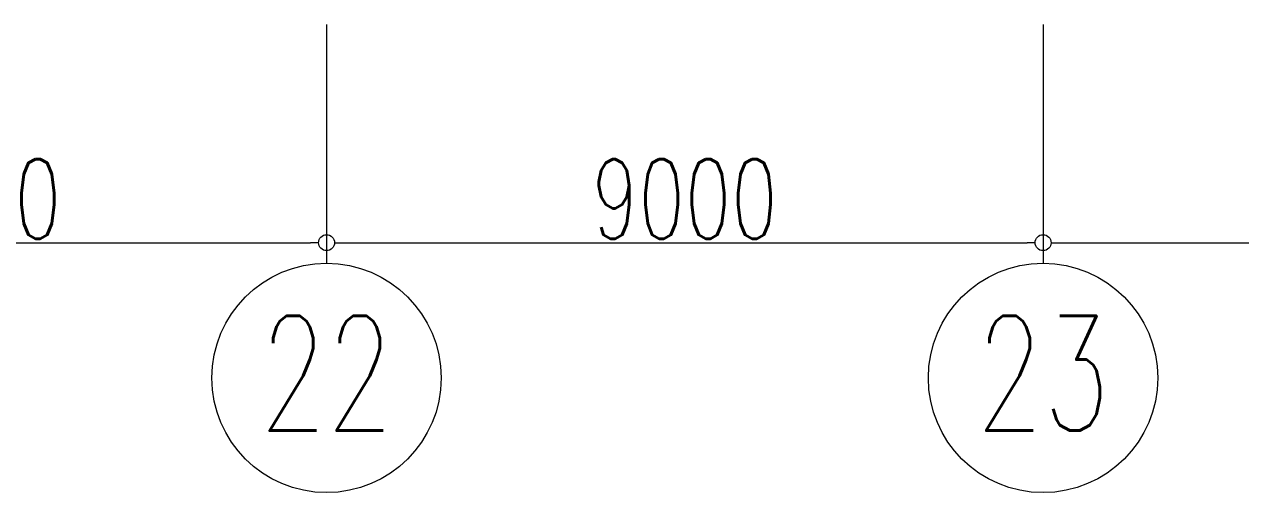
# Model space of a CAD drawing. Extents: x 225000 to 2157367, y 208400 to 840900.
# Drawn here: x 459130 to 474408, y 354198 to 360078 of the extents above; entities that cross this region are included whole.
import ezdxf
from ezdxf.enums import TextEntityAlignment as Align

# ---------------------------------------------------------------- set-up
doc = ezdxf.new("R2010")
doc.units = 0
doc.header["$LTSCALE"] = 10
for name, color, linetype in [('Data Center Layout_L20$0$98-DIM', 3, 'Continuous'), ('Data Center Layout_L20$0$99-DIM-100', 2, 'Continuous'), ('Data Center Layout_L20$0$MACHINE-DIM', 252, 'Continuous')]:
    doc.layers.add(name, color=color, linetype=linetype)
doc.layers.add('Data Center Layout_L20$0$FLAG', color=3, linetype='Continuous', lineweight=0)
doc.styles.add('Data Center Layout_L20$0$型式1', font='simplex.shx', dxfattribs={"width": 0.68, "bigfont": 'chineset.shx'})
doc.dimstyles.new('Data Center Layout_L20$0$複本 93-DIM-400', dxfattribs={"dimtxt": 1000, "dimasz": 200, "dimexe": 0.1, "dimexo": 0, "dimgap": 50, "dimtad": 1, "dimdec": 0, "dimzin": 0, "dimdsep": 46, "dimtxsty": 'Data Center Layout_L20$0$型式1', "dimblk": 'Data Center Layout_L20$0$_DotBlank', "dimcen": 0.09, "dimadec": 0, "dimazin": 0, "dimtfac": 1, "dimtdec": 0, "dimtofl": 0, "dimtmove": 2, "dimatfit": 3, "dimldrblk": 'Data Center Layout_L20$0$_ArchTick', "dimfxl": 1, "dimtolj": 1, "dimtzin": 0, "dimlwd": 13, "dimlwe": 5, "dimarcsym": 0})

# ---------------------------------------------------------------- blocks, each defined once
blk = doc.blocks.new('Data Center Layout_L20$0$_DotBlank')
at = {"layer": 'Data Center Layout_L20$0$99-DIM-100', "color": 0, "lineweight": -2}
blk.add_line((-0.5, 0), (-1, 0), dxfattribs=at)
blk.add_circle((0, 0), 0.5, dxfattribs=at)
blk = doc.blocks.new('*D10')
at = {"layer": 'Data Center Layout_L20$0$98-DIM', "color": 0, "lineweight": 5, "transparency": 16777216}
for p, q in [((471926, 160078), (471926, 157336)), ((480926, 160078), (480926, 157336))]:
    blk.add_line(p, q, dxfattribs=at)
at = {"layer": 'Data Center Layout_L20$0$98-DIM', "color": 0, "lineweight": 13, "transparency": 16777216}
blk.add_line((472126, 157337), (480726, 157337), dxfattribs=at)
at = {"layer": 'DEFPOINTS', "color": 0, "transparency": 16777216}
for p in [(471926, 160078), (480926, 160078), (480926, 157337)]:
    blk.add_point(p, dxfattribs=at)
at = {"layer": 'Data Center Layout_L20$0$98-DIM', "color": 0, "lineweight": 13, "transparency": 16777216, "xscale": 200, "yscale": 200, "zscale": 200, "rotation": 180}
blk.add_blockref('Data Center Layout_L20$0$_DotBlank', (471926, 157337), dxfattribs=at)
at = {"layer": 'Data Center Layout_L20$0$98-DIM', "color": 0, "lineweight": 13, "transparency": 16777216, "xscale": 200, "yscale": 200, "zscale": 200}
blk.add_blockref('Data Center Layout_L20$0$_DotBlank', (480926, 157337), dxfattribs=at)
at = {"layer": 'Data Center Layout_L20$0$98-DIM', "color": 0, "transparency": 16777216, "insert": (476426, 157887), "char_height": 1000, "attachment_point": 5, "style": 'Data Center Layout_L20$0$型式1'}
blk.add_mtext('\\A1;9000', dxfattribs=at)
blk = doc.blocks.new('Data Center Layout_L20$0$_ArchTick')
at = {"layer": 'Data Center Layout_L20$0$MACHINE-DIM', "color": 0, "const_width": 0.15}
blk.add_lwpolyline([(-0.5, -0.5), (0.5, 0.5)], dxfattribs=at)
blk = doc.blocks.new('*D12')
at = {"layer": 'Data Center Layout_L20$0$98-DIM', "color": 0, "lineweight": 5, "transparency": 16777216}
for p, q in [((453926, 160078), (453926, 157336)), ((462926, 160078), (462926, 157336))]:
    blk.add_line(p, q, dxfattribs=at)
at = {"layer": 'Data Center Layout_L20$0$98-DIM', "color": 0, "lineweight": 13, "transparency": 16777216}
blk.add_line((454126, 157337), (462726, 157337), dxfattribs=at)
at = {"layer": 'DEFPOINTS', "color": 0, "transparency": 16777216}
for p in [(453926, 160078), (462926, 160078), (462926, 157337)]:
    blk.add_point(p, dxfattribs=at)
at = {"layer": 'Data Center Layout_L20$0$98-DIM', "color": 0, "lineweight": 13, "transparency": 16777216, "xscale": 200, "yscale": 200, "zscale": 200, "rotation": 180}
blk.add_blockref('Data Center Layout_L20$0$_DotBlank', (453926, 157337), dxfattribs=at)
at = {"layer": 'Data Center Layout_L20$0$98-DIM', "color": 0, "lineweight": 13, "transparency": 16777216, "xscale": 200, "yscale": 200, "zscale": 200}
blk.add_blockref('Data Center Layout_L20$0$_DotBlank', (462926, 157337), dxfattribs=at)
at = {"layer": 'Data Center Layout_L20$0$98-DIM', "color": 0, "transparency": 16777216, "insert": (458426, 157887), "char_height": 1000, "attachment_point": 5, "style": 'Data Center Layout_L20$0$型式1'}
blk.add_mtext('\\A1;9000', dxfattribs=at)
blk = doc.blocks.new('*D13')
at = {"layer": 'Data Center Layout_L20$0$98-DIM', "color": 0, "lineweight": 5, "transparency": 16777216}
for p, q in [((462926, 160078), (462926, 157336)), ((471926, 160078), (471926, 157336))]:
    blk.add_line(p, q, dxfattribs=at)
at = {"layer": 'Data Center Layout_L20$0$98-DIM', "color": 0, "lineweight": 13, "transparency": 16777216}
blk.add_line((463126, 157337), (471726, 157337), dxfattribs=at)
at = {"layer": 'DEFPOINTS', "color": 0, "transparency": 16777216}
for p in [(462926, 160078), (471926, 160078), (471926, 157337)]:
    blk.add_point(p, dxfattribs=at)
at = {"layer": 'Data Center Layout_L20$0$98-DIM', "color": 0, "lineweight": 13, "transparency": 16777216, "xscale": 200, "yscale": 200, "zscale": 200, "rotation": 180}
blk.add_blockref('Data Center Layout_L20$0$_DotBlank', (462926, 157337), dxfattribs=at)
at = {"layer": 'Data Center Layout_L20$0$98-DIM', "color": 0, "lineweight": 13, "transparency": 16777216, "xscale": 200, "yscale": 200, "zscale": 200}
blk.add_blockref('Data Center Layout_L20$0$_DotBlank', (471926, 157337), dxfattribs=at)
at = {"layer": 'Data Center Layout_L20$0$98-DIM', "color": 0, "transparency": 16777216, "insert": (467426, 157887), "char_height": 1000, "attachment_point": 5, "style": 'Data Center Layout_L20$0$型式1'}
blk.add_mtext('\\A1;9000', dxfattribs=at)
blk = doc.blocks.new('Data Center Layout_L20')
at = {"layer": 'Data Center Layout_L20$0$FLAG', "color": 4}
for p, q in [((462925.59, 160078.25), (462925.59, 157078.25)), ((471925.59, 160078.25), (471925.59, 157078.25))]:
    blk.add_line(p, q, dxfattribs=at)
for centre in [(462925.59, 155638.25), (471925.59, 155638.25)]:
    blk.add_circle(centre, 1440, dxfattribs=at)
at = {"layer": 'Data Center Layout_L20$0$98-DIM', "style": 'Data Center Layout_L20$0$型式1', "width": 0.68}
for s, p in [('22', (462925.59, 156418.25)), ('23', (471925.59, 156418.25))]:
    blk.add_text(s, height=1440, dxfattribs=at).set_placement(p, align=Align.TOP_CENTER)
at = {"layer": 'Data Center Layout_L20$0$98-DIM'}
for base, p1, p2, picture, middle in [((462925.59, 157336.54), (453925.59, 160078.25), (462925.59, 160078.25), '*D12', (458425.59, 157886.54)), ((471925.59, 157336.54), (462925.59, 160078.25), (471925.59, 160078.25), '*D13', (467425.59, 157886.54)), ((480925.59, 157336.54), (471925.59, 160078.25), (480925.59, 160078.25), '*D10', (476425.59, 157886.54))]:
    dim = blk.add_linear_dim(base=base, p1=p1, p2=p2, dimstyle='Data Center Layout_L20$0$複本 93-DIM-400', dxfattribs=at)
    dim.commit()
    dim.dimension.update_dxf_attribs({"geometry": picture, "text_midpoint": middle})

msp = doc.modelspace()

# ---------------------------------------------------------------- block references
msp.add_blockref('Data Center Layout_L20', (0, 200000))

doc.saveas('drawing.dxf')
